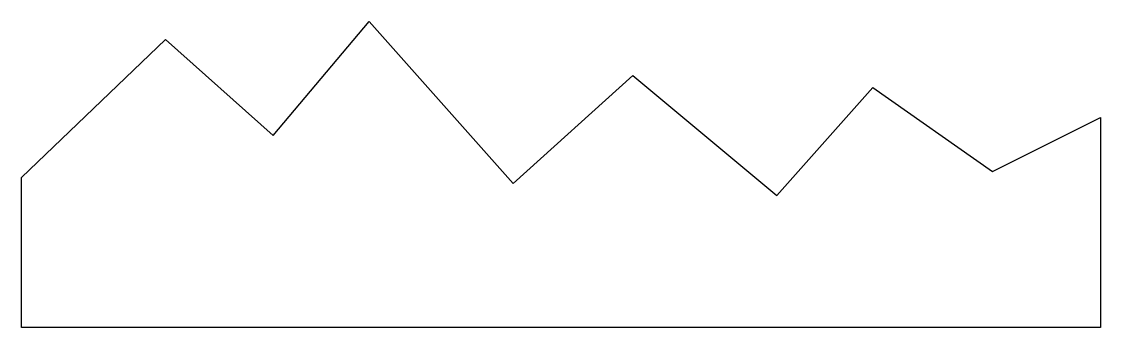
# Model space of a CAD drawing. Header units: metres. Extents: x 0 to 18, y 0 to 5.1.
import ezdxf

# ---------------------------------------------------------------- set-up
doc = ezdxf.new("R2010")
doc.units = ezdxf.units.M

msp = doc.modelspace()

# ---------------------------------------------------------------- linework, layer by layer
msp.add_lwpolyline([(0, 0), (0, 2.5), (2.4, 4.8), (4.2, 3.2), (5.8, 5.1), (8.2, 2.4), (10.2, 4.2), (12.6, 2.2), (14.2, 4), (16.2, 2.6), (18, 3.5), (18, 0), (0, 0)], close=True)

doc.saveas('drawing.dxf')
